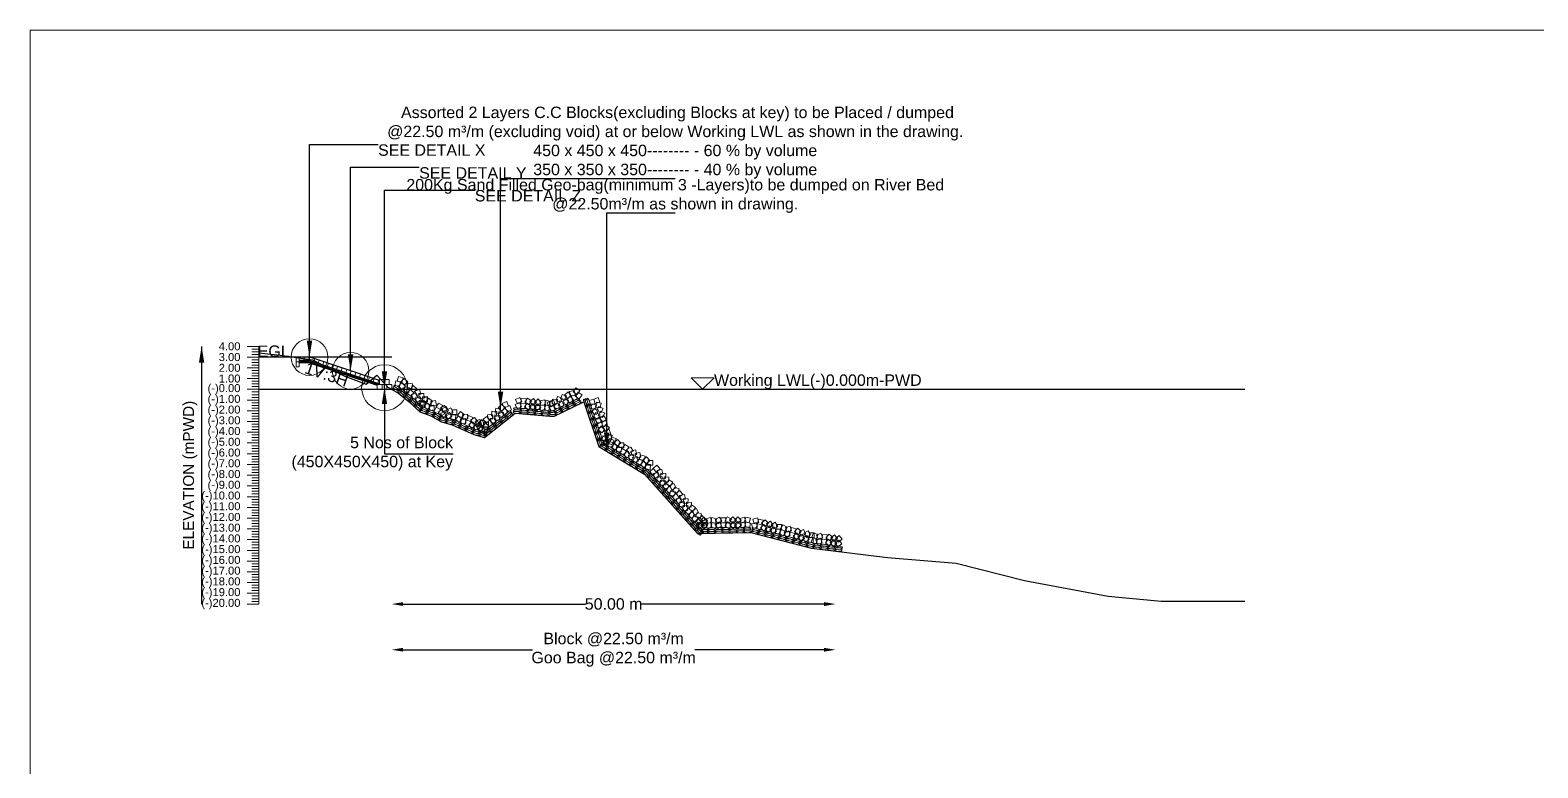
# Model space of a CAD drawing. Header units: inches. Extents: x 89000 to 845017, y -7071 to 0.
# Drawn here: x 745000 to 751595, y -3229 to 0 of the extents above; entities that cross this region are included whole.
import ezdxf

# ---------------------------------------------------------------- set-up
doc = ezdxf.new("R2010")
doc.units = ezdxf.units.IN
doc.header["$LTSCALE"] = 7
doc.header["$MEASUREMENT"] = 0
doc.header["$PDMODE"] = 3
for name, color, linetype, lineweight in [('Cross Section Labels', 7, 'Continuous', 9), ('Existing_Bed_Level for Xsection', 7, 'Continuous', 25), ('Long Section Labels', 7, 'Continuous', 9)]:
    doc.layers.add(name, color=color, linetype=linetype, lineweight=lineweight)
doc.styles.get("Standard").update_dxf_attribs({"font": 'arial.ttf'})
doc.dimstyles.new('Appron Lebeling Style', dxfattribs={"dimtxt": 50, "dimasz": 50, "dimexe": 0.18, "dimexo": 0.0625, "dimgap": 0.09, "dimtad": 0, "dimtih": 1, "dimtoh": 1, "dimdec": 4, "dimzin": 0, "dimdsep": 46, "dimtxsty": 'Standard', "dimcen": 0.09, "dimse1": 1, "dimse2": 1, "dimadec": 0, "dimazin": 0, "dimtfac": 1, "dimtdec": 4, "dimtofl": 0, "dimtmove": 0, "dimatfit": 3, "dimfxl": 1, "dimtolj": 1, "dimtzin": 0, "dimarcsym": 0})
doc.dimstyles.get("Standard").update_dxf_attribs({"dimtxt": 0.18, "dimasz": 0.18, "dimexe": 0.18, "dimexo": 0.0625, "dimgap": 0.09, "dimtad": 0, "dimtih": 1, "dimtoh": 1, "dimdec": 4, "dimzin": 0, "dimdsep": 46, "dimtxsty": 'Standard', "dimcen": 0.09, "dimadec": 0, "dimazin": 0, "dimtfac": 1, "dimtdec": 4, "dimtofl": 0, "dimtmove": 0, "dimatfit": 3, "dimfxl": 1, "dimtolj": 1, "dimtzin": 0, "dimarcsym": 0})

# ---------------------------------------------------------------- blocks, each defined once
blk = doc.blocks.new('*D343')
at = {"layer": 'Cross Section Labels', "color": 0, "lineweight": -2, "transparency": 16777216}
for p, q in [((746631.5, -2512.2), (747429.7, -2512.2)), ((748473.1, -2512.2), (747674.9, -2512.2))]:
    blk.add_line(p, q, dxfattribs=at)
at = {"layer": 'Cross Section Labels', "color": 0, "transparency": 16777216}
for points in [[(746631.5, -2503.9), (746631.5, -2520.6), (746581.5, -2512.2)], [(748473.1, -2503.9), (748473.1, -2520.6), (748523.1, -2512.2)]]:
    blk.add_solid(points, dxfattribs=at)
at = {"layer": 'Defpoints', "color": 0, "transparency": 16777216}
for p in [(746581.5, -1572.2), (748523.1, -2280.7), (748523.1, -2512.2)]:
    blk.add_point(p, dxfattribs=at)
at = {"layer": 'Cross Section Labels', "color": 0, "transparency": 16777216, "insert": (747552.3, -2512.2), "char_height": 50, "attachment_point": 5}
blk.add_mtext('\\A1;50.00 m', dxfattribs=at)
blk = doc.blocks.new('*D344')
at = {"layer": 'Cross Section Labels', "color": 0, "lineweight": -2, "transparency": 16777216}
for p, q in [((746631.5, -2712.2), (747196.7, -2712.2)), ((748473.1, -2712.2), (747907.9, -2712.2))]:
    blk.add_line(p, q, dxfattribs=at)
at = {"layer": 'Cross Section Labels', "color": 0, "transparency": 16777216}
for points in [[(746631.5, -2703.9), (746631.5, -2720.6), (746581.5, -2712.2)], [(748473.1, -2703.9), (748473.1, -2720.6), (748523.1, -2712.2)]]:
    blk.add_solid(points, dxfattribs=at)
at = {"layer": 'Defpoints', "color": 0, "transparency": 16777216}
for p in [(746581.5, -1572.2), (748523.1, -2280.7), (748523.1, -2712.2)]:
    blk.add_point(p, dxfattribs=at)
at = {"layer": 'Cross Section Labels', "color": 0, "transparency": 16777216, "insert": (747552.3, -2712.2), "char_height": 50, "attachment_point": 5}
blk.add_mtext('\\A1;Block @22.50 m³/m ^JGoo Bag @22.50 m³/m ', dxfattribs=at)

msp = doc.modelspace()

# ---------------------------------------------------------------- linework, layer by layer
at = {"layer": 'Cross Section Labels'}
for points in [[(745000, 0), (755000, 0), (755000, -7071), (745000, -7071)], [(747941.53755, -1572.22), (747991.53755, -1522.22), (747891.53755, -1522.22)]]:
    msp.add_lwpolyline(points, close=True, dxfattribs=at)
for centre, radius in [((746221.98755, -1431.22), 80), ((746401.76255, -1491.145), 80), ((746549.81255, -1565.17), 100)]:
    msp.add_circle(centre, radius, dxfattribs=at)
at = {"layer": 'Existing_Bed_Level for Xsection'}
for points in [[(746000, -1412.467), (746094.00291, -1423.277), (746235.02365, -1443.534), (746376.04439, -1513.987), (746470.04731, -1549.096), (746517.06513, -1510.368), (746564.05022, -1562.256), (746611.06805, -1589.046), (746658.05314, -1627.116), (746705.07096, -1670.356), (746752.08879, -1688.686), (746799.07388, -1715.006), (746846.0917, -1728.166), (746940.09462, -1769.996), (746987.11244, -1783.156), (747122.18616, -1677.03), (747288.77801, -1690.66), (747421.68542, -1627.21), (747488.14049, -1822.73), (747687.51019, -1943.52), (747919.79739, -2202.96), (748152.72547, -2199.67), (748418.57118, -2268.29), (748750.8842, -2307.77), (749050.49138, -2332.68), (749349.05912, -2409.76), (749715.05672, -2477.44), (749947.24387, -2499.06), (750313.19208, -2500)], [(746581.53755, -1431.22), (746000, -1431.22)], [(746528.66255, -1533.445), (746224.15825, -1431.94357), (746221.98755, -1431.22), (746219.69944, -1431.22), (746177.39944, -1431.22)], [(746177.39944, -1445.32), (746219.69944, -1445.32), (746528.66255, -1548.30771)], [(746177.39944, -1450.02), (746218.93673, -1450.02), (746522.08673, -1551.07)], [(746177.39944, -1454.72), (746218.17403, -1454.72), (746518.08755, -1554.69118)], [(746000, -1572.22), (750313.19208, -1572.22)]]:
    msp.add_lwpolyline(points, dxfattribs=at)
at = {"layer": 'Long Section Labels'}
for points in [[(746000, -1384.22), (745950, -1384.22)], [(746000, -2512.22), (746000, -2465.22), (746000, -2418.22), (746000, -2371.22), (746000, -2324.22), (746000, -2277.22), (746000, -2230.22), (746000, -2183.22), (746000, -2136.22), (746000, -2089.22), (746000, -2042.22), (746000, -1995.22), (746000, -1948.22), (746000, -1901.22), (746000, -1854.22), (746000, -1807.22), (746000, -1760.22), (746000, -1713.22), (746000, -1666.22), (746000, -1619.22), (746000, -1572.22), (746000, -1525.22), (746000, -1478.22), (746000, -1431.22), (746000, -1384.22)], [(746000, -1431.22), (745950, -1431.22)], [(746000, -1395.97), (745970, -1395.97)], [(746000, -1407.72), (745970, -1407.72)], [(746000, -1419.47), (745970, -1419.47)], [(746000, -1442.97), (745970, -1442.97)], [(746000, -1478.22), (745950, -1478.22)], [(746000, -1454.72), (745970, -1454.72)], [(746000, -1466.47), (745970, -1466.47)], [(746000, -1489.97), (745970, -1489.97)], [(746000, -1501.72), (745970, -1501.72)], [(746000, -1513.47), (745970, -1513.47)], [(746000, -1525.22), (745950, -1525.22)], [(746000, -1572.22), (745950, -1572.22)], [(746000, -1536.97), (745970, -1536.97)], [(746000, -1548.72), (745970, -1548.72)], [(746000, -1560.47), (745970, -1560.47)], [(746000, -1619.22), (745950, -1619.22)], [(746000, -1583.97), (745970, -1583.97)], [(746000, -1595.72), (745970, -1595.72)], [(746000, -1607.47), (745970, -1607.47)], [(746000, -1630.97), (745970, -1630.97)], [(746000, -1642.72), (745970, -1642.72)], [(746000, -1666.22), (745950, -1666.22)], [(746000, -1713.22), (745950, -1713.22)], [(746000, -1654.47), (745970, -1654.47)], [(746000, -1677.97), (745970, -1677.97)], [(746000, -1689.72), (745970, -1689.72)], [(746000, -1701.47), (745970, -1701.47)], [(746000, -1760.22), (745950, -1760.22)], [(746000, -1724.97), (745970, -1724.97)], [(746000, -1736.72), (745970, -1736.72)], [(746000, -1748.47), (745970, -1748.47)], [(746000, -1771.97), (745970, -1771.97)], [(746000, -1807.22), (745950, -1807.22)], [(746000, -1783.72), (745970, -1783.72)], [(746000, -1795.47), (745970, -1795.47)], [(746000, -1818.97), (745970, -1818.97)], [(746000, -1830.72), (745970, -1830.72)], [(746000, -1842.47), (745970, -1842.47)], [(746000, -1854.22), (745950, -1854.22)], [(746000, -1901.22), (745950, -1901.22)], [(746000, -1865.97), (745970, -1865.97)], [(746000, -1877.72), (745970, -1877.72)], [(746000, -1889.47), (745970, -1889.47)], [(746000, -1948.22), (745950, -1948.22)], [(746000, -1912.97), (745970, -1912.97)], [(746000, -1924.72), (745970, -1924.72)], [(746000, -1936.47), (745970, -1936.47)], [(746000, -1959.97), (745970, -1959.97)], [(746000, -1971.72), (745970, -1971.72)], [(746000, -1995.22), (745950, -1995.22)], [(746000, -2042.22), (745950, -2042.22)], [(746000, -1983.47), (745970, -1983.47)], [(746000, -2006.97), (745970, -2006.97)], [(746000, -2018.72), (745970, -2018.72)], [(746000, -2030.47), (745970, -2030.47)], [(746000, -2089.22), (745950, -2089.22)], [(746000, -2053.97), (745970, -2053.97)], [(746000, -2065.72), (745970, -2065.72)], [(746000, -2077.47), (745970, -2077.47)], [(746000, -2100.97), (745970, -2100.97)], [(746000, -2136.22), (745950, -2136.22)], [(746000, -2112.72), (745970, -2112.72)], [(746000, -2124.47), (745970, -2124.47)], [(746000, -2147.97), (745970, -2147.97)], [(746000, -2159.72), (745970, -2159.72)], [(746000, -2171.47), (745970, -2171.47)], [(746000, -2183.22), (745950, -2183.22)], [(746000, -2230.22), (745950, -2230.22)], [(746000, -2194.97), (745970, -2194.97)], [(746000, -2206.72), (745970, -2206.72)], [(746000, -2218.47), (745970, -2218.47)], [(746000, -2241.97), (745970, -2241.97)], [(746000, -2277.22), (745950, -2277.22)], [(746000, -2253.72), (745970, -2253.72)], [(746000, -2265.47), (745970, -2265.47)], [(746000, -2288.97), (745970, -2288.97)], [(746000, -2300.72), (745970, -2300.72)], [(746000, -2324.22), (745950, -2324.22)], [(746000, -2371.22), (745950, -2371.22)], [(746000, -2312.47), (745970, -2312.47)], [(746000, -2335.97), (745970, -2335.97)], [(746000, -2347.72), (745970, -2347.72)], [(746000, -2359.47), (745970, -2359.47)], [(746000, -2418.22), (745950, -2418.22)], [(746000, -2382.97), (745970, -2382.97)], [(746000, -2394.72), (745970, -2394.72)], [(746000, -2406.47), (745970, -2406.47)], [(746000, -2429.97), (745970, -2429.97)], [(746000, -2465.22), (745950, -2465.22)], [(746000, -2441.72), (745970, -2441.72)], [(746000, -2453.47), (745970, -2453.47)], [(746000, -2476.97), (745970, -2476.97)], [(746000, -2488.72), (745970, -2488.72)], [(746000, -2500.47), (745970, -2500.47)], [(746000, -2512.22), (745950, -2512.22)]]:
    msp.add_lwpolyline(points, dxfattribs=at)
for points in [[(746177.39944, -1431.22), (746163.29944, -1431.22), (746163.29944, -1452.37), (746177.39944, -1452.37)], [(746198.54944, -1431.22), (746177.39944, -1431.22), (746177.39944, -1445.32), (746198.54944, -1445.32)], [(746219.69944, -1431.22), (746198.54944, -1431.22), (746198.54944, -1445.32), (746219.69944, -1445.32)], [(746244.2229, -1438.63178), (746224.15825, -1431.94357), (746219.69944, -1445.32), (746239.76409, -1452.00822)], [(746264.28755, -1445.32), (746244.2229, -1438.63178), (746239.76409, -1452.00822), (746259.82874, -1458.69643)], [(746284.35221, -1452.00822), (746264.28755, -1445.32), (746259.82874, -1458.69643), (746279.89339, -1465.38465)], [(746177.39944, -1452.37), (746163.29944, -1452.37), (746163.29944, -1473.52), (746177.39944, -1473.52)], [(746304.41686, -1458.69643), (746284.35221, -1452.00822), (746279.89339, -1465.38465), (746299.95805, -1472.07287)], [(746324.48151, -1465.38465), (746304.41686, -1458.69643), (746299.95805, -1472.07287), (746320.0227, -1478.76109)], [(746344.54616, -1472.07287), (746324.48151, -1465.38465), (746320.0227, -1478.76109), (746340.08735, -1485.4493)], [(746364.61081, -1478.76109), (746344.54616, -1472.07287), (746340.08735, -1485.4493), (746360.152, -1492.13752)], [(746384.67546, -1485.4493), (746364.61081, -1478.76109), (746360.152, -1492.13752), (746380.21665, -1498.82574)], [(746404.74012, -1492.13752), (746384.67546, -1485.4493), (746380.21665, -1498.82574), (746400.2813, -1505.51396)], [(746424.80477, -1498.82574), (746404.74012, -1492.13752), (746400.2813, -1505.51396), (746420.34596, -1512.20217)], [(746444.86942, -1505.51396), (746424.80477, -1498.82574), (746420.34596, -1512.20217), (746440.41061, -1518.89039)], [(746464.93407, -1512.20217), (746444.86942, -1505.51396), (746440.41061, -1518.89039), (746460.47526, -1525.57861)], [(746484.99872, -1518.89039), (746464.93407, -1512.20217), (746460.47526, -1525.57861), (746480.53991, -1532.26682)], [(746631.20555, -1521.51036), (746610.74431, -1516.15685), (746605.39079, -1536.61809), (746625.85203, -1541.9716)], [(746505.06337, -1525.57861), (746484.99872, -1518.89039), (746480.53991, -1532.26682), (746500.60456, -1538.95504)], [(746525.12803, -1532.26682), (746505.06337, -1525.57861), (746500.60456, -1538.95504), (746520.66922, -1545.64326)], [(746539.23755, -1551.07), (746518.08755, -1551.07), (746518.08755, -1572.22), (746539.23755, -1572.22)], [(746549.81255, -1529.92), (746528.66255, -1529.92), (746528.66255, -1551.07), (746549.81255, -1551.07)], [(746560.38755, -1551.07), (746539.23755, -1551.07), (746539.23755, -1572.22), (746560.38755, -1572.22)], [(746570.96255, -1529.92), (746549.81255, -1529.92), (746549.81255, -1551.07), (746570.96255, -1551.07)], [(746581.53755, -1551.07), (746560.38755, -1551.07), (746560.38755, -1572.22), (746581.53755, -1572.22)], [(746620.735, -1539.88671), (746600.27376, -1534.53319), (746594.92024, -1554.99443), (746615.38148, -1560.34795)], [(746641.15905, -1557.82897), (746626.12182, -1542.95604), (746611.24889, -1557.99327), (746626.28611, -1572.8662)], [(746651.6296, -1539.45263), (746636.59237, -1524.57969), (746621.71943, -1539.61692), (746636.75666, -1554.48985)], [(746659.59724, -1565.31625), (746638.71057, -1561.98918), (746635.38351, -1582.87586), (746656.27018, -1586.20292)], [(746672.91206, -1548.88341), (746652.02539, -1545.55635), (746648.69833, -1566.44302), (746669.585, -1569.77009)], [(746678.79704, -1585.85187), (746662.3642, -1572.53705), (746649.04938, -1588.96988), (746665.48222, -1602.2847)], [(746692.11186, -1569.41903), (746675.67902, -1556.10421), (746662.3642, -1572.53705), (746678.79704, -1585.85187)], [(746709.53739, -1593.5266), (746703.20173, -1573.34785), (746683.02298, -1579.68351), (746689.35864, -1599.86226)], [(747379.65133, -1577.27762), (747358.85605, -1581.13492), (747362.71335, -1601.9302), (747383.50863, -1598.0729)], [(747387.5472, -1565.78643), (747375.5633, -1583.21367), (747392.99054, -1595.19757), (747404.97444, -1577.77033)], [(746695.22058, -1609.09424), (746688.88492, -1588.91549), (746668.70617, -1595.25115), (746675.04183, -1615.4299)], [(746707.65892, -1605.48555), (746686.52707, -1606.36161), (746687.40313, -1627.49346), (746708.53498, -1626.61739)], [(746721.97572, -1589.9179), (746700.84387, -1590.79396), (746701.71994, -1611.92581), (746722.85178, -1611.04975)], [(746724.11069, -1640.92543), (746723.2178, -1619.79429), (746702.08665, -1620.68718), (746702.97954, -1641.81833)], [(746729.55543, -1628.92127), (746708.53262, -1626.60518), (746706.21654, -1647.62798), (746727.23934, -1649.94407)], [(746737.23765, -1609.21579), (746716.21485, -1606.8997), (746713.89876, -1627.9225), (746734.92156, -1630.23859)], [(746738.42749, -1625.35779), (746737.5346, -1604.22664), (746716.40346, -1605.11954), (746717.29635, -1626.25068)], [(746752.37508, -1643.69726), (746735.33187, -1631.17323), (746722.80784, -1648.21644), (746739.85105, -1660.74047)], [(746760.05731, -1623.99178), (746743.01409, -1611.46775), (746730.49006, -1628.51096), (746747.53328, -1641.03499)], [(746766.15757, -1641.59123), (746745.2491, -1644.77845), (746748.43632, -1665.68692), (746769.34479, -1662.4997)], [(746773.83979, -1621.88575), (746752.93132, -1625.07297), (746756.11854, -1645.98144), (746777.02701, -1642.79422)], [(746805.28186, -1642.52419), (746786.82976, -1632.18773), (746776.4933, -1650.63984), (746794.94541, -1660.97629)], [(746823.83661, -1660.59275), (746813.01397, -1642.42154), (746794.84276, -1653.24419), (746805.6654, -1671.4154)], [(746819.77646, -1647.435), (746801.33953, -1657.7985), (746811.70303, -1676.23543), (746830.13996, -1665.87193)], [(747060.33312, -1638.32504), (747047.65427, -1655.2534), (747064.58263, -1667.93225), (747077.26148, -1651.00389)], [(747084.65599, -1626.18153), (747065.20827, -1634.49469), (747073.52142, -1653.94241), (747092.96915, -1645.62926)], [(747097.72266, -1642.81237), (747078.27494, -1651.12553), (747086.5881, -1670.57325), (747106.03582, -1662.26009)], [(747140.11416, -1629.34472), (747120.99098, -1638.37946), (747130.02572, -1657.50264), (747149.1489, -1648.4679)], [(747141.83883, -1608.26516), (747122.71564, -1617.29989), (747131.75038, -1636.42307), (747150.87356, -1627.38834)], [(747167.55162, -1635.47089), (747146.47205, -1633.74623), (747144.74739, -1654.82579), (747165.82696, -1656.55045)], [(747169.27628, -1614.39132), (747148.19671, -1612.66666), (747146.47205, -1633.74623), (747167.55162, -1635.47089)], [(747191.94071, -1644.18433), (747174.5404, -1632.16136), (747162.51743, -1649.56167), (747179.91774, -1661.58464)], [(747193.66537, -1623.10477), (747176.26506, -1611.0818), (747164.24209, -1628.48211), (747181.6424, -1640.50508)], [(747199.53409, -1633.69265), (747183.40362, -1647.37221), (747197.08318, -1663.50268), (747213.21365, -1649.82312)], [(747201.25875, -1612.61308), (747185.12828, -1626.29264), (747198.80784, -1642.42311), (747214.93831, -1628.74355)], [(747234.29419, -1651.53591), (747220.60178, -1635.41634), (747204.48221, -1649.10874), (747218.17461, -1665.22831)], [(747236.01885, -1630.45634), (747222.32644, -1614.33677), (747206.20687, -1628.02917), (747219.89927, -1644.14875)], [(747248.97418, -1639.74649), (747228.16727, -1643.54057), (747231.96134, -1664.34748), (747252.76825, -1660.5534)], [(747250.69884, -1618.66693), (747229.89193, -1622.461), (747233.68601, -1643.26791), (747254.49292, -1639.47384)], [(747275.06691, -1647.37774), (747255.15342, -1640.25206), (747248.02774, -1660.16555), (747267.94123, -1667.29123)], [(747276.79158, -1626.29818), (747256.87808, -1619.17249), (747249.7524, -1639.08599), (747269.66589, -1646.21167)], [(747280.73701, -1621.06424), (747261.65048, -1630.17615), (747270.76239, -1649.26268), (747289.84891, -1640.15077)], [(747287.67112, -1641.41735), (747268.54793, -1650.45208), (747277.58267, -1669.57526), (747296.70585, -1660.54053)], [(747289.39578, -1620.33778), (747270.2726, -1629.37252), (747279.30733, -1648.4957), (747298.43051, -1639.46097)], [(747289.84891, -1640.15077), (747270.76239, -1649.26268), (747279.87429, -1668.3492), (747298.96082, -1659.2373)], [(747306.19915, -1616.32811), (747285.11279, -1614.68862), (747283.4733, -1635.77498), (747304.55966, -1637.41447)], [(747315.31106, -1635.41464), (747294.2247, -1633.77515), (747292.58521, -1654.86151), (747313.67157, -1656.501)], [(747307.48504, -1603.44086), (747300.42398, -1623.37736), (747320.36047, -1630.43842), (747327.42153, -1610.50192)], [(747316.59694, -1622.52739), (747309.53588, -1642.46389), (747329.47238, -1649.52495), (747336.53344, -1629.58845)], [(747346.50293, -1601.37926), (747326.56082, -1594.33408), (747319.51564, -1614.27619), (747339.45775, -1621.32138)], [(747355.61484, -1620.46579), (747335.67273, -1613.42061), (747328.62755, -1633.36272), (747348.56966, -1640.4079)], [(747353.26105, -1583.80597), (747337.18597, -1597.55058), (747350.93058, -1613.62566), (747367.00566, -1599.88105)], [(747362.37296, -1602.8925), (747346.29788, -1616.63711), (747360.04249, -1632.71219), (747376.11757, -1618.96758)], [(747388.76324, -1596.36415), (747367.96796, -1600.22145), (747371.82526, -1621.01673), (747392.62054, -1617.15943)], [(747396.65911, -1584.87296), (747384.67521, -1602.3002), (747402.10245, -1614.2841), (747414.08635, -1596.85686)], [(747471.968, -1634.94064), (747465.16175, -1614.91572), (747445.13683, -1621.72196), (747451.94307, -1641.74688)], [(747473.67967, -1660.78289), (747477.78532, -1640.03521), (747457.03765, -1635.92956), (747452.93199, -1656.67723)], [(747491.99292, -1628.13439), (747485.18667, -1608.10947), (747465.16175, -1614.91572), (747471.968, -1634.94064)], [(747493.70459, -1653.97664), (747497.81025, -1633.22896), (747477.06257, -1629.12331), (747472.95691, -1649.87098)], [(747506.3515, -1656.76779), (747487.38272, -1647.41322), (747478.02815, -1666.382), (747496.99693, -1675.73657)], [(746794.94541, -1660.97629), (746776.4933, -1650.63984), (746766.15684, -1669.09194), (746784.60895, -1679.4284)], [(746813.50016, -1679.04486), (746802.67751, -1660.87365), (746784.5063, -1671.69629), (746795.32895, -1689.8675)], [(746814.0758, -1667.80225), (746795.63887, -1678.16575), (746806.00237, -1696.60268), (746824.4393, -1686.23918)], [(746844.80976, -1691.92838), (746834.43158, -1673.49971), (746816.00291, -1683.87789), (746826.38108, -1702.30656)], [(746850.51042, -1671.56113), (746840.13225, -1653.13246), (746821.70357, -1663.51064), (746832.08175, -1681.93931)], [(746861.46333, -1683.14481), (746840.31458, -1682.91406), (746840.08384, -1704.0628), (746861.23258, -1704.29355)], [(746867.16399, -1662.77756), (746846.01525, -1662.54681), (746845.7845, -1683.69555), (746866.93325, -1683.9263)], [(746889.94072, -1701.68567), (746873.50406, -1688.37558), (746860.19396, -1704.81224), (746876.63062, -1718.12233)], [(746898.53929, -1682.36245), (746882.10263, -1669.05235), (746868.79253, -1685.48901), (746885.22919, -1698.79911)], [(746903.80685, -1700.2288), (746882.77184, -1702.43124), (746884.97428, -1723.46625), (746906.00929, -1721.26381)], [(746912.40542, -1680.90557), (746891.37041, -1683.10801), (746893.57285, -1704.14302), (746914.60786, -1701.94058)], [(746927.67469, -1715.08377), (746908.35147, -1706.4852), (746899.7529, -1725.80842), (746919.07612, -1734.40699)], [(746936.27326, -1695.76054), (746916.95003, -1687.16197), (746908.35147, -1706.4852), (746927.67469, -1715.08377)], [(746947.81007, -1731.37235), (746935.36471, -1714.27161), (746918.26397, -1726.71697), (746930.70933, -1743.81772)], [(746956.40864, -1712.04913), (746943.96328, -1694.94838), (746926.86254, -1707.39375), (746939.3079, -1724.49449)], [(746967.04436, -1704.65884), (746947.29765, -1712.23446), (746954.87327, -1731.98117), (746974.61998, -1724.40555)], [(746988.00225, -1725.56341), (746977.62407, -1707.13474), (746959.1954, -1717.51292), (746969.57358, -1735.94159)], [(746973.43089, -1704.70804), (746965.54975, -1724.33481), (746985.17652, -1732.21596), (746993.05766, -1712.58919)], [(746997.71662, -1690.54658), (746981.08579, -1703.61325), (746994.15246, -1720.24408), (747010.78329, -1707.17741)], [(747010.78329, -1707.17741), (746994.15246, -1720.24408), (747007.21913, -1736.87491), (747023.84996, -1723.80824)], [(747021.52591, -1680.35494), (747000.59165, -1683.36812), (747003.60484, -1704.30238), (747024.5391, -1701.28919)], [(747034.59258, -1696.98577), (747013.65832, -1699.99896), (747016.67151, -1720.93322), (747037.60577, -1717.92003)], [(747019.96136, -1667.49853), (747017.43276, -1688.49684), (747038.43106, -1691.02544), (747040.95966, -1670.02714)], [(747033.02803, -1684.12937), (747030.49943, -1705.12767), (747051.49773, -1707.65627), (747054.02633, -1686.65797)], [(747057.58314, -1656.9511), (747036.58283, -1654.43922), (747034.07095, -1675.43953), (747055.07125, -1677.95141)], [(747070.64981, -1673.58194), (747049.6495, -1671.07005), (747047.13762, -1692.07036), (747068.13793, -1694.58225)], [(747073.39979, -1654.95588), (747060.72094, -1671.88423), (747077.6493, -1684.56308), (747090.32815, -1667.63473)], [(747486.32658, -1663.57404), (747467.3578, -1654.21947), (747458.00323, -1673.18825), (747476.97201, -1682.54282)], [(747483.78954, -1702.56391), (747493.12899, -1683.58768), (747474.15277, -1674.24822), (747464.81331, -1693.22445)], [(747500.44707, -1711.33996), (747488.68638, -1693.76132), (747471.10774, -1705.52201), (747482.86842, -1723.10065)], [(747503.81446, -1695.75766), (747513.15392, -1676.78144), (747494.17769, -1667.44198), (747484.83824, -1686.4182)], [(747520.47199, -1704.53372), (747508.7113, -1686.95507), (747491.13266, -1698.71576), (747502.89335, -1716.29441)], [(747523.85443, -1731.50826), (747522.46717, -1710.4038), (747501.36271, -1711.79107), (747502.74998, -1732.89552)], [(746958.44579, -1723.98207), (746938.69909, -1731.55769), (746946.2747, -1751.3044), (746966.02141, -1743.72878)], [(746968.24016, -1717.64823), (746948.79244, -1725.96139), (746957.10559, -1745.40911), (746976.55332, -1737.09595)], [(746982.30158, -1745.93066), (746971.9234, -1727.50199), (746953.49473, -1737.88017), (746963.87291, -1756.30884)], [(746981.30683, -1734.27906), (746961.85911, -1742.59222), (746970.17226, -1762.03994), (746989.61999, -1753.72679)], [(746998.95515, -1737.14709), (746977.80641, -1736.91634), (746977.57566, -1758.06508), (746998.7244, -1758.29583)], [(746986.49757, -1721.33888), (746978.61642, -1740.96565), (746998.24319, -1748.84679), (747006.12434, -1729.22002)], [(747004.65582, -1716.77984), (746983.50708, -1716.54909), (746983.27633, -1737.69783), (747004.42507, -1737.92858)], [(747503.82951, -1738.3145), (747502.44224, -1717.21005), (747481.33779, -1718.59731), (747482.72505, -1739.70177)], [(747514.31339, -1747.50583), (747498.41489, -1733.55734), (747484.4664, -1749.45583), (747500.3649, -1763.40432)], [(747519.61173, -1775.11509), (747512.80548, -1755.09017), (747492.78056, -1761.89642), (747499.58681, -1781.92134)], [(747521.3234, -1800.95734), (747525.42906, -1780.20966), (747504.68138, -1776.10401), (747500.57573, -1796.85169)], [(747534.33831, -1740.69958), (747518.43982, -1726.75109), (747504.49133, -1742.64959), (747520.38982, -1756.59808)], [(747539.63665, -1768.30884), (747532.8304, -1748.28392), (747512.80548, -1755.09017), (747519.61173, -1775.11509)], [(747545.12136, -1792.12596), (747540.07177, -1771.5876), (747519.53341, -1776.63719), (747524.583, -1797.17555)], [(747541.34832, -1794.15109), (747545.45398, -1773.40342), (747524.7063, -1769.29776), (747520.60065, -1790.04544)], [(747533.97031, -1803.74849), (747515.00153, -1794.39392), (747505.64697, -1813.3627), (747524.61574, -1822.71727)], [(747534.16194, -1810.21501), (747529.11235, -1789.67665), (747508.574, -1794.72623), (747513.62358, -1815.26459)], [(747553.99523, -1796.94224), (747535.02646, -1787.58768), (747525.67189, -1806.55645), (747544.64067, -1815.91102)], [(747552.56226, -1806.22492), (747532.25189, -1800.32479), (747526.35177, -1820.63516), (747546.66214, -1826.53528)], [(747563.52168, -1788.13587), (747543.21131, -1782.23575), (747537.31119, -1802.54612), (747557.62156, -1808.44624)], [(747572.49797, -1824.70826), (747557.86486, -1809.43755), (747542.59415, -1824.07066), (747557.22726, -1839.34137)], [(747583.45739, -1806.61921), (747568.82428, -1791.3485), (747553.55357, -1805.98161), (747568.18668, -1821.25232)], [(747586.43725, -1825.00601), (747565.29224, -1824.54673), (747564.83297, -1845.69175), (747585.97798, -1846.15102)], [(747597.39667, -1806.91696), (747576.25166, -1806.45769), (747575.79239, -1827.6027), (747596.9374, -1828.06197)], [(747608.24839, -1842.74348), (747590.15934, -1831.78406), (747579.19993, -1849.87311), (747597.28897, -1860.83253)], [(747619.20781, -1824.65443), (747601.11876, -1813.69502), (747590.15934, -1831.78406), (747608.24839, -1842.74348)], [(747626.17647, -1861.43401), (747615.9795, -1842.90446), (747597.44995, -1853.10142), (747607.64691, -1871.63097)], [(747637.13588, -1843.34496), (747626.93892, -1824.81541), (747608.40937, -1835.01237), (747618.60633, -1853.54193)], [(747648.61624, -1837.35028), (747628.07387, -1842.38351), (747633.1071, -1862.92589), (747653.64947, -1857.89266)], [(747637.65683, -1855.43933), (747617.11445, -1860.47256), (747622.14768, -1881.01493), (747642.69006, -1875.9817)], [(747660.78527, -1886.93094), (747655.73569, -1866.39258), (747635.19733, -1871.44217), (747640.24692, -1891.98052)], [(747671.74469, -1868.84189), (747666.69511, -1848.30353), (747646.15675, -1853.35312), (747651.20633, -1873.89148)], [(747679.18559, -1882.94085), (747658.87522, -1877.04073), (747652.9751, -1897.35109), (747673.28547, -1903.25122)], [(747690.14501, -1864.8518), (747669.83464, -1858.95168), (747663.93452, -1879.26205), (747684.24489, -1885.16217)], [(747699.12131, -1901.42419), (747684.4882, -1886.15348), (747669.21749, -1900.78659), (747683.85059, -1916.0573)], [(747710.08072, -1883.33514), (747695.44762, -1868.06443), (747680.1769, -1882.69754), (747694.81001, -1897.96825)], [(747713.06059, -1901.72194), (747691.91557, -1901.26267), (747691.4563, -1922.40768), (747712.60131, -1922.86695)], [(747724.02, -1883.63289), (747702.87499, -1883.17362), (747702.41572, -1904.31863), (747723.56073, -1904.7779)], [(747755.5861, -1920.20486), (747741.4781, -1904.44773), (747725.72098, -1918.55573), (747739.82897, -1934.31285)], [(747739.82897, -1934.31285), (747725.72098, -1918.55573), (747709.96385, -1932.66372), (747724.07185, -1948.42085)], [(747751.529, -1957.41829), (747747.17729, -1936.72082), (747726.47982, -1941.07254), (747730.83153, -1961.77)], [(747764.25835, -1955.03111), (747743.14098, -1953.8566), (747741.96646, -1974.97396), (747763.08383, -1976.14848)], [(747767.28612, -1943.31029), (747762.93441, -1922.61283), (747742.23694, -1926.96454), (747746.58866, -1947.66201)], [(747777.2007, -1991.89766), (747778.3584, -1970.77937), (747757.24011, -1969.62166), (747756.0824, -1990.73996)], [(747780.01547, -1940.92312), (747758.89811, -1939.7486), (747757.72359, -1960.86596), (747778.84095, -1962.04048)], [(747792.95782, -1977.78966), (747794.11552, -1956.67137), (747772.99723, -1955.51367), (747771.83953, -1976.63196)], [(747811.72206, -1979.33749), (747794.01422, -1967.77225), (747782.44898, -1985.48009), (747800.15682, -1997.04533)], [(747795.96494, -1993.44549), (747778.2571, -1981.88024), (747766.69185, -1999.58808), (747784.3997, -2011.15333)], [(747809.64579, -2016.93806), (747800.10054, -1998.06451), (747781.22699, -2007.60976), (747790.77224, -2026.48331)], [(747822.89269, -2021.28684), (747802.80019, -2014.68273), (747796.19609, -2034.77523), (747816.28858, -2041.37933)], [(747825.40291, -2002.83006), (747815.85767, -1983.95652), (747796.98412, -1993.50176), (747806.52937, -2012.37531)], [(747838.58494, -2044.61272), (747824.47695, -2028.8556), (747808.71982, -2042.96359), (747822.82782, -2058.72072)], [(747838.64981, -2007.17884), (747818.55732, -2000.57474), (747811.95321, -2020.66723), (747832.04571, -2027.27134)], [(747854.34207, -2030.50473), (747840.23407, -2014.7476), (747824.47695, -2028.8556), (747838.58494, -2044.61272)], [(747866.04209, -2053.61016), (747861.69038, -2032.9127), (747840.99291, -2037.26441), (747845.34463, -2057.96188)], [(747850.28497, -2067.71816), (747845.93325, -2047.02069), (747825.23579, -2051.37241), (747829.5875, -2072.06987)], [(747863.01431, -2065.33098), (747841.89695, -2064.15647), (747840.72243, -2085.27383), (747861.8398, -2086.44835)], [(747875.95666, -2102.19753), (747877.11436, -2081.07924), (747855.99607, -2079.92153), (747854.83837, -2101.03983)], [(747878.77144, -2051.22299), (747857.65408, -2050.04847), (747856.47956, -2071.16583), (747877.59692, -2072.34035)], [(747894.72091, -2103.74536), (747877.01306, -2092.18011), (747865.44782, -2109.88795), (747883.15566, -2121.4532)], [(747891.71379, -2088.08953), (747892.87149, -2066.97124), (747871.7532, -2065.81354), (747870.5955, -2086.93183)], [(747908.40176, -2127.23793), (747898.85651, -2108.36438), (747879.98296, -2117.90963), (747889.52821, -2136.78318)], [(747910.47803, -2089.63736), (747892.77019, -2078.07212), (747881.20495, -2095.77996), (747898.91279, -2107.3452)], [(747924.15888, -2113.12993), (747914.61363, -2094.25639), (747895.74009, -2103.80163), (747905.28533, -2122.67518)], [(747921.64865, -2131.58671), (747901.55616, -2124.9826), (747894.95206, -2145.0751), (747915.04455, -2151.6792)], [(747937.34091, -2154.91259), (747923.23291, -2139.15547), (747907.47579, -2153.26346), (747921.58379, -2169.02059)], [(747937.40578, -2117.47871), (747917.31328, -2110.87461), (747910.70918, -2130.9671), (747930.80167, -2137.57121)], [(747926.43592, -2132.20888), (747911.68729, -2147.36804), (747926.84645, -2162.11668), (747941.59508, -2146.95752)], [(747926.73463, -2153.35677), (747911.98599, -2168.51593), (747927.14515, -2183.26457), (747941.89379, -2168.10541)], [(747953.09803, -2140.8046), (747938.99004, -2125.04747), (747923.23291, -2139.15547), (747937.34091, -2154.91259)], [(747949.04094, -2178.01803), (747944.68922, -2157.32056), (747923.99176, -2161.67228), (747928.34347, -2182.36974)], [(747962.74281, -2146.64691), (747947.57191, -2131.91034), (747932.83534, -2147.08124), (747948.00625, -2161.81781)], [(747963.04151, -2167.7948), (747947.87061, -2153.05823), (747933.13405, -2168.22914), (747948.30495, -2182.9657)], [(747964.79806, -2163.91003), (747960.44635, -2143.21257), (747939.74888, -2147.56428), (747944.10059, -2168.26175)], [(747976.22834, -2133.50792), (747955.87951, -2139.274), (747961.6456, -2159.62283), (747981.99442, -2153.85674)], [(747976.52704, -2154.65581), (747956.17821, -2160.42189), (747961.9443, -2180.77072), (747982.29313, -2175.00463)], [(748002.93117, -2138.60942), (747982.42761, -2133.42035), (747977.23854, -2153.92392), (747997.74211, -2159.11298)], [(748003.22987, -2159.75731), (747982.72631, -2154.56824), (747977.53725, -2175.07181), (747998.04081, -2180.26087)], [(748014.90774, -2131.47122), (747996.736, -2142.29297), (748007.55775, -2160.46471), (748025.72949, -2149.64296)], [(748015.20645, -2152.61911), (747997.0347, -2163.44086), (748007.85646, -2181.6126), (748026.0282, -2170.79085)], [(748042.80523, -2134.94596), (748021.65734, -2135.24467), (748021.95604, -2156.39256), (748043.10394, -2156.09385)], [(748043.10394, -2156.09385), (748021.95604, -2156.39256), (748022.25475, -2177.54045), (748043.40264, -2177.24174)], [(748067.9157, -2141.28759), (748049.44556, -2130.98339), (748039.14136, -2149.45352), (748057.6115, -2159.75772)], [(748068.2144, -2162.43548), (748049.74427, -2152.13128), (748039.44006, -2170.60141), (748057.9102, -2180.90561)], [(748074.47116, -2130.11795), (748059.72252, -2145.27711), (748074.88168, -2160.02575), (748089.63032, -2144.86659)], [(748074.76986, -2151.26584), (748060.02122, -2166.425), (748075.18038, -2181.17364), (748089.92902, -2166.01448)], [(748110.77804, -2144.55598), (748095.60714, -2129.81942), (748080.87058, -2144.99032), (748096.04148, -2159.72688)], [(748111.07675, -2165.70387), (748095.90584, -2150.96731), (748081.16928, -2166.13821), (748096.34018, -2180.87477)], [(748124.26357, -2131.41699), (748103.91474, -2137.18307), (748109.68083, -2157.5319), (748130.02966, -2151.76581)], [(748124.56228, -2152.56488), (748104.21345, -2158.33096), (748109.97953, -2178.67979), (748130.32836, -2172.9137)], [(748150.9664, -2136.51849), (748130.46284, -2131.32942), (748125.27378, -2151.83299), (748145.77734, -2157.02205)], [(748151.26511, -2157.66638), (748130.76155, -2152.47732), (748125.57248, -2172.98088), (748146.07604, -2178.16994)], [(748175.82251, -2155.03777), (748155.44098, -2160.68717), (748161.09038, -2181.0687), (748181.47191, -2175.4193)], [(748181.10849, -2134.55898), (748160.72696, -2140.20838), (748166.37636, -2160.58991), (748186.75789, -2154.94051)], [(748201.81763, -2165.74281), (748181.33883, -2160.45683), (748176.05285, -2180.93562), (748196.53165, -2186.2216)], [(748207.1036, -2145.26402), (748186.62481, -2139.97804), (748181.33883, -2160.45683), (748201.81763, -2165.74281)], [(748224.36862, -2178.47875), (748209.26759, -2163.6706), (748194.45944, -2178.77164), (748209.56048, -2193.57979)], [(748229.6546, -2157.99996), (748214.55357, -2143.19181), (748199.74542, -2158.29285), (748214.84645, -2173.10099)], [(748233.63634, -2169.43197), (748215.41362, -2180.16766), (748226.14931, -2198.39038), (748244.37203, -2187.65469)], [(748238.92232, -2148.95318), (748220.6996, -2159.68886), (748231.43529, -2177.91158), (748249.65801, -2167.1759)], [(748264.8538, -2192.92914), (748254.1036, -2174.71497), (748235.88944, -2185.46517), (748246.63963, -2203.67933)], [(748270.13978, -2172.45034), (748259.38958, -2154.23618), (748241.17542, -2164.98637), (748251.92561, -2183.20054)], [(748286.61158, -2163.33046), (748265.46251, -2163.52914), (748265.66119, -2184.67821), (748286.81026, -2184.47953)], [(748311.02551, -2175.28985), (748292.61471, -2164.87999), (748282.20485, -2183.29078), (748300.61565, -2193.70064)], [(748324.46004, -2171.56083), (748304.07851, -2177.21023), (748309.72791, -2197.59176), (748330.10944, -2191.94236)], [(748281.3256, -2183.80926), (748260.17654, -2184.00794), (748260.37522, -2205.157), (748281.52428, -2204.95832)], [(748305.73953, -2195.76864), (748287.32873, -2185.35878), (748276.91888, -2203.76958), (748295.32967, -2214.17943)], [(748319.17406, -2192.03962), (748298.79253, -2197.68902), (748304.44193, -2218.07055), (748324.82346, -2212.42115)], [(748345.16917, -2202.74466), (748324.69038, -2197.45868), (748319.4044, -2217.93747), (748339.88319, -2223.22345)], [(748350.45515, -2182.26587), (748329.97636, -2176.97989), (748324.69038, -2197.45868), (748345.16917, -2202.74466)], [(748367.72017, -2215.4806), (748352.61914, -2200.67245), (748337.81099, -2215.77349), (748352.91202, -2230.58164)], [(748373.00615, -2195.00181), (748357.90511, -2180.19366), (748343.09697, -2195.29469), (748358.198, -2210.10284)], [(748376.98789, -2206.43382), (748358.76517, -2217.16951), (748369.50085, -2235.39223), (748387.72357, -2224.65654)], [(748382.27387, -2185.95503), (748364.05115, -2196.69071), (748374.78683, -2214.91343), (748393.00955, -2204.17775)], [(748408.20534, -2229.93099), (748397.45515, -2211.71682), (748379.24098, -2222.46702), (748389.99118, -2240.68118)], [(748413.49132, -2209.45219), (748402.74113, -2191.23803), (748384.52696, -2201.98822), (748395.27716, -2220.20239)], [(748424.67715, -2220.81111), (748403.52808, -2221.00979), (748403.72676, -2242.15885), (748424.87583, -2241.96017)], [(748429.96313, -2200.33231), (748408.81406, -2200.53099), (748409.01274, -2221.68006), (748430.16181, -2221.48138)], [(748444.05809, -2229.00238), (748424.41879, -2221.15251), (748416.56892, -2240.79181), (748436.20822, -2248.64168)], [(748446.55324, -2208.00008), (748426.91394, -2200.15021), (748419.06407, -2219.78951), (748438.70337, -2227.63938)], [(748456.87203, -2223.50738), (748437.43093, -2231.83602), (748445.75958, -2251.27712), (748465.20068, -2242.94847)], [(748459.36718, -2202.50507), (748439.92608, -2210.83372), (748448.25473, -2230.27481), (748467.69583, -2221.94617)], [(748484.06683, -2230.63382), (748463.06453, -2228.13867), (748460.56938, -2249.14097), (748481.57168, -2251.63612)], [(748486.56198, -2209.63152), (748465.55968, -2207.13637), (748463.06453, -2228.13867), (748484.06683, -2230.63382)], [(748508.12061, -2240.23422), (748491.17208, -2227.58235), (748478.52021, -2244.53088), (748495.46874, -2257.18275)], [(748510.61576, -2219.23191), (748493.66723, -2206.58004), (748481.01536, -2223.52858), (748497.96389, -2236.18044)], [(748516.09296, -2230.02753), (748499.47255, -2243.10745), (748512.55246, -2259.72786), (748529.17288, -2246.64795)], [(748518.58811, -2209.02523), (748501.9677, -2222.10514), (748515.04761, -2238.72556), (748531.66803, -2225.64564)], [(748550.17659, -2249.13127), (748537.08344, -2232.52128), (748520.47344, -2245.61442), (748533.56659, -2262.22442)], [(748552.67174, -2228.12897), (748539.57859, -2211.51897), (748522.96859, -2224.61212), (748536.06174, -2241.22212)]]:
    msp.add_lwpolyline(points, close=True, dxfattribs=at)
for centre, major_axis in [((746597.10565, -1576.49246), (13.59033, -7.74355)), ((746601.06119, -1569.55029), (13.59033, -7.74355)), ((746605.01673, -1562.60811), (13.59033, -7.74355)), ((746623.63475, -1594.08647), (12.15299, -9.84705)), ((746628.66479, -1587.87851), (12.15299, -9.84705)), ((746633.69484, -1581.67055), (12.15299, -9.84705)), ((746647.94074, -1613.78057), (12.15299, -9.84705)), ((746652.97078, -1607.57261), (12.15299, -9.84705)), ((746658.00083, -1601.36465), (12.15299, -9.84705)), ((746671.82112, -1634.35018), (11.51314, -10.58807)), ((746677.22969, -1628.46907), (11.51314, -10.58807)), ((746682.63826, -1622.58796), (11.51314, -10.58807)), ((746694.84739, -1655.52633), (11.51314, -10.58807)), ((746700.25596, -1649.64522), (11.51314, -10.58807)), ((746705.66454, -1643.76411), (11.51314, -10.58807)), ((747332.6625, -1647.57502), (14.11555, 6.73876)), ((747336.10478, -1654.78548), (14.11555, 6.73876)), ((747360.8936, -1634.09749), (14.11555, 6.73876)), ((747364.33588, -1641.30796), (14.11555, 6.73876)), ((747367.77815, -1648.51842), (14.11555, 6.73876)), ((747389.1247, -1620.61997), (14.11555, 6.73876)), ((747392.56698, -1627.83043), (14.11555, 6.73876)), ((747396.00925, -1635.0409), (14.11555, 6.73876)), ((747426.99275, -1630.41068), (5.0336, -14.80954)), ((747434.55772, -1627.83943), (5.0336, -14.80954)), ((747437.05995, -1660.02976), (5.0336, -14.80954)), ((747442.12269, -1625.26818), (5.0336, -14.80954)), ((747444.62492, -1657.45851), (5.0336, -14.80954)), ((747452.18989, -1654.88726), (5.0336, -14.80954)), ((746719.30461, -1671.61716), (14.5733, -5.68143)), ((746722.20678, -1664.17287), (14.5733, -5.68143)), ((746725.10895, -1656.72858), (14.5733, -5.68143)), ((746748.4512, -1682.98002), (14.5733, -5.68143)), ((746751.35337, -1675.53573), (14.5733, -5.68143)), ((746754.25555, -1668.09144), (14.5733, -5.68143)), ((746776.56893, -1697.82012), (13.64636, -7.64438)), ((746780.47382, -1690.84933), (13.64636, -7.64438)), ((746784.3787, -1683.87853), (13.64636, -7.64438)), ((746803.28028, -1712.03481), (15.06271, -4.21596)), ((746805.43386, -1704.34052), (15.06271, -4.21596)), ((746807.58745, -1696.64622), (15.06271, -4.21596)), ((746833.4057, -1720.46673), (15.06271, -4.21596)), ((746835.55929, -1712.77244), (15.06271, -4.21596)), ((746837.71287, -1705.07814), (15.06271, -4.21596)), ((746869.73646, -1716.8242), (14.2906, -6.35912)), ((747041.02716, -1715.39288), (12.29943, 9.66353)), ((747045.96346, -1721.67564), (12.29943, 9.66353)), ((747065.62601, -1696.06582), (12.29943, 9.66353)), ((747070.56231, -1702.34858), (12.29943, 9.66353)), ((747075.49861, -1708.63134), (12.29943, 9.66353)), ((747090.22486, -1676.73876), (12.29943, 9.66353)), ((747095.16116, -1683.02152), (12.29943, 9.66353)), ((747100.09746, -1689.30428), (12.29943, 9.66353)), ((747128.82192, -1673.56457), (15.58951, -1.27548)), ((747129.47345, -1665.60118), (15.58951, -1.27548)), ((747130.12499, -1657.63779), (15.58951, -1.27548)), ((747160.00093, -1676.11553), (15.58951, -1.27548)), ((747160.65247, -1668.15214), (15.58951, -1.27548)), ((747161.30401, -1660.18875), (15.58951, -1.27548)), ((747191.17995, -1678.6665), (15.58951, -1.27548)), ((747191.83149, -1670.70311), (15.58951, -1.27548)), ((747192.48303, -1662.73972), (15.58951, -1.27548)), ((747222.35897, -1681.21746), (15.58951, -1.27548)), ((747223.01051, -1673.25407), (15.58951, -1.27548)), ((747223.66205, -1665.29068), (15.58951, -1.27548)), ((747253.53799, -1683.76843), (15.58951, -1.27548)), ((747254.18953, -1675.80504), (15.58951, -1.27548)), ((747254.84107, -1667.84165), (15.58951, -1.27548)), ((747284.71701, -1686.31939), (15.58951, -1.27548)), ((747285.36855, -1678.356), (15.58951, -1.27548)), ((747286.02008, -1670.39261), (15.58951, -1.27548)), ((747304.43141, -1661.05254), (14.11555, 6.73876)), ((747307.87368, -1668.26301), (14.11555, 6.73876)), ((747311.31596, -1675.47348), (14.11555, 6.73876)), ((747339.54706, -1661.99595), (14.11555, 6.73876)), ((747447.12714, -1689.64885), (5.0336, -14.80954)), ((747454.69211, -1687.0776), (5.0336, -14.80954)), ((747457.19434, -1719.26793), (5.0336, -14.80954)), ((747462.25708, -1684.50635), (5.0336, -14.80954)), ((747464.75931, -1716.69668), (5.0336, -14.80954)), ((747472.32428, -1714.12543), (5.0336, -14.80954)), ((746863.23976, -1731.42397), (14.2906, -6.35912)), ((746866.48811, -1724.12409), (14.2906, -6.35912)), ((746891.82096, -1744.14221), (14.2906, -6.35912)), ((746895.06931, -1736.84233), (14.2906, -6.35912)), ((746898.31766, -1729.54244), (14.2906, -6.35912)), ((746920.40216, -1756.86045), (14.2906, -6.35912)), ((746923.65051, -1749.56057), (14.2906, -6.35912)), ((746926.89886, -1742.26068), (14.2906, -6.35912)), ((746948.82848, -1768.29202), (15.06271, -4.21596)), ((746950.98207, -1760.59773), (15.06271, -4.21596)), ((746953.13565, -1752.90343), (15.06271, -4.21596)), ((746978.95391, -1776.72394), (15.06271, -4.21596)), ((746981.10749, -1769.02965), (15.06271, -4.21596)), ((746983.26108, -1761.33535), (15.06271, -4.21596)), ((746991.82946, -1754.047), (12.29943, 9.66353)), ((746996.76576, -1760.32975), (12.29943, 9.66353)), ((747001.70206, -1766.61251), (12.29943, 9.66353)), ((747016.42831, -1734.71994), (12.29943, 9.66353)), ((747021.36461, -1741.0027), (12.29943, 9.66353)), ((747026.30091, -1747.28546), (12.29943, 9.66353)), ((747050.89976, -1727.9584), (12.29943, 9.66353)), ((747467.26154, -1748.88701), (5.0336, -14.80954)), ((747474.82651, -1746.31576), (5.0336, -14.80954)), ((747477.32873, -1778.5061), (5.0336, -14.80954)), ((747482.39148, -1743.74452), (5.0336, -14.80954)), ((747484.8937, -1775.93485), (5.0336, -14.80954)), ((747492.45867, -1773.3636), (5.0336, -14.80954)), ((747487.39593, -1808.12518), (5.0336, -14.80954)), ((747494.9609, -1805.55393), (5.0336, -14.80954)), ((747504.93473, -1828.23393), (13.37786, -8.1051)), ((747509.07495, -1821.40029), (13.37786, -8.1051)), ((747502.52587, -1802.98268), (5.0336, -14.80954)), ((747513.21518, -1814.56665), (13.37786, -8.1051)), ((747531.69044, -1844.44413), (13.37786, -8.1051)), ((747535.83066, -1837.61049), (13.37786, -8.1051)), ((747539.97089, -1830.77685), (13.37786, -8.1051)), ((747562.58638, -1853.82069), (13.37786, -8.1051)), ((747566.7266, -1846.98705), (13.37786, -8.1051)), ((747558.44615, -1860.65433), (13.37786, -8.1051)), ((747585.20186, -1876.86453), (13.37786, -8.1051)), ((747589.34209, -1870.03088), (13.37786, -8.1051)), ((747593.48231, -1863.19724), (13.37786, -8.1051)), ((747611.95757, -1893.07472), (13.37786, -8.1051)), ((747616.0978, -1886.24108), (13.37786, -8.1051)), ((747620.23802, -1879.40744), (13.37786, -8.1051)), ((747638.71328, -1909.28492), (13.37786, -8.1051)), ((747642.85351, -1902.45128), (13.37786, -8.1051)), ((747646.99373, -1895.61764), (13.37786, -8.1051)), ((747669.60922, -1918.66148), (13.37786, -8.1051)), ((747673.74945, -1911.82784), (13.37786, -8.1051)), ((747665.469, -1925.49512), (13.37786, -8.1051)), ((747692.54896, -1943.15866), (10.43365, -11.65327)), ((747698.50165, -1937.82897), (10.43365, -11.65327)), ((747704.45434, -1932.49929), (10.43365, -11.65327)), ((747713.41625, -1966.4652), (10.43365, -11.65327)), ((747719.36894, -1961.13551), (10.43365, -11.65327)), ((747725.32163, -1955.80583), (10.43365, -11.65327)), ((747734.28354, -1989.77174), (10.43365, -11.65327)), ((747740.23623, -1984.44205), (10.43365, -11.65327)), ((747746.18893, -1979.11236), (10.43365, -11.65327)), ((747755.15084, -2013.07827), (10.43365, -11.65327)), ((747761.10353, -2007.74859), (10.43365, -11.65327)), ((747767.05622, -2002.4189), (10.43365, -11.65327)), ((747776.01813, -2036.38481), (10.43365, -11.65327)), ((747781.97082, -2031.05513), (10.43365, -11.65327)), ((747787.92351, -2025.72544), (10.43365, -11.65327)), ((747802.83811, -2054.36166), (10.43365, -11.65327)), ((747808.7908, -2049.03198), (10.43365, -11.65327)), ((747796.88542, -2059.69135), (10.43365, -11.65327)), ((747817.75271, -2082.99789), (10.43365, -11.65327)), ((747823.70541, -2077.6682), (10.43365, -11.65327)), ((747829.6581, -2072.33851), (10.43365, -11.65327)), ((747838.62001, -2106.30443), (10.43365, -11.65327)), ((747844.5727, -2100.97474), (10.43365, -11.65327)), ((747850.52539, -2095.64505), (10.43365, -11.65327)), ((747871.39268, -2118.95159), (10.43365, -11.65327)), ((747859.4873, -2129.61096), (10.43365, -11.65327)), ((747865.43999, -2124.28128), (10.43365, -11.65327)), ((747880.35459, -2152.9175), (10.43365, -11.65327)), ((747886.30728, -2147.58781), (10.43365, -11.65327)), ((747892.25997, -2142.25813), (10.43365, -11.65327)), ((747901.22188, -2176.22404), (10.43365, -11.65327)), ((747907.17458, -2170.89435), (10.43365, -11.65327)), ((747913.12727, -2165.56466), (10.43365, -11.65327)), ((747933.99456, -2188.8712), (10.43365, -11.65327)), ((748106.16961, -2180.35059), (15.64004, 0.22091)), ((748137.44969, -2179.90877), (15.64004, 0.22091)), ((747922.08918, -2199.53058), (10.43365, -11.65327)), ((747928.04187, -2194.20089), (10.43365, -11.65327)), ((747949.76921, -2182.55967), (15.64004, 0.22091)), ((747949.88205, -2190.54887), (15.64004, 0.22091)), ((747949.99489, -2198.53808), (15.64004, 0.22091)), ((747981.04929, -2182.11785), (15.64004, 0.22091)), ((747981.16213, -2190.10706), (15.64004, 0.22091)), ((747981.27497, -2198.09626), (15.64004, 0.22091)), ((748012.32937, -2181.67604), (15.64004, 0.22091)), ((748012.44221, -2189.66524), (15.64004, 0.22091)), ((748012.55505, -2197.65444), (15.64004, 0.22091)), ((748043.60945, -2181.23422), (15.64004, 0.22091)), ((748043.72229, -2189.22342), (15.64004, 0.22091)), ((748043.83513, -2197.21263), (15.64004, 0.22091)), ((748074.88953, -2180.7924), (15.64004, 0.22091)), ((748075.00237, -2188.78161), (15.64004, 0.22091)), ((748075.11521, -2196.77081), (15.64004, 0.22091)), ((748106.28245, -2188.33979), (15.64004, 0.22091)), ((748106.39529, -2196.32899), (15.64004, 0.22091)), ((748137.56253, -2187.89797), (15.64004, 0.22091)), ((748137.67537, -2195.88718), (15.64004, 0.22091)), ((748169.49505, -2199.87262), (15.1452, -3.90927)), ((748171.49198, -2192.13619), (15.1452, -3.90927)), ((748173.4889, -2184.39976), (15.1452, -3.90927)), ((748199.78546, -2207.69117), (15.1452, -3.90927)), ((748201.78239, -2199.95474), (15.1452, -3.90927)), ((748203.77931, -2192.2183), (15.1452, -3.90927)), ((748230.07587, -2215.50972), (15.1452, -3.90927)), ((748232.0728, -2207.77329), (15.1452, -3.90927)), ((748234.06972, -2200.03685), (15.1452, -3.90927)), ((748260.36628, -2223.32827), (15.1452, -3.90927)), ((748262.3632, -2215.59184), (15.1452, -3.90927)), ((748264.36013, -2207.8554), (15.1452, -3.90927)), ((748290.65669, -2231.14682), (15.1452, -3.90927)), ((748292.65361, -2223.41039), (15.1452, -3.90927)), ((748294.65054, -2215.67395), (15.1452, -3.90927)), ((748320.9471, -2238.96537), (15.1452, -3.90927)), ((748322.94402, -2231.22894), (15.1452, -3.90927)), ((748324.94095, -2223.4925), (15.1452, -3.90927)), ((748351.23751, -2246.78392), (15.1452, -3.90927)), ((748353.23443, -2239.04749), (15.1452, -3.90927)), ((748355.23136, -2231.31105), (15.1452, -3.90927)), ((748383.52484, -2246.86603), (15.1452, -3.90927)), ((748385.52177, -2239.1296), (15.1452, -3.90927)), ((748415.81218, -2246.94815), (15.1452, -3.90927)), ((748381.52792, -2254.60247), (15.1452, -3.90927)), ((748411.81832, -2262.42102), (15.1452, -3.90927)), ((748413.81525, -2254.68458), (15.1452, -3.90927)), ((748442.15776, -2267.06908), (15.53237, -1.8453)), ((748443.10037, -2259.13487), (15.53237, -1.8453)), ((748444.04298, -2251.20067), (15.53237, -1.8453)), ((748473.2225, -2270.75968), (15.53237, -1.8453)), ((748474.16511, -2262.82548), (15.53237, -1.8453)), ((748475.10772, -2254.89128), (15.53237, -1.8453)), ((748504.28724, -2274.45029), (15.53237, -1.8453)), ((748505.22985, -2266.51608), (15.53237, -1.8453)), ((748506.17246, -2258.58188), (15.53237, -1.8453)), ((748535.35198, -2278.14089), (15.53237, -1.8453)), ((748536.29459, -2270.20669), (15.53237, -1.8453)), ((748537.2372, -2262.27248), (15.53237, -1.8453))]:
    msp.add_ellipse(centre, major_axis=major_axis, ratio=0.255, dxfattribs=at)

# ---------------------------------------------------------------- texts
at = {"layer": 'Cross Section Labels', "char_height": 50}
for s, insert, attachment_point in [(' Assorted 2 Layers C.C Blocks(excluding Blocks at key) to be Placed / dumped^J@22.50 m³/m (excluding void) at or below Working LWL as shown in the drawing.^J450 x 450 x 450-------- - 60 % by volume^J350 x 350 x 350-------- - 40 % by volume', (747821.90294, -650), 8), ('SEE DETAIL X', (746521.98755, -500), 1), ('200Kg Sand Filled Geo-bag(minimum 3 -Layers)to be dumped on River Bed^J@22.50m³/m as shown in drawing.', (747821.90294, -800), 8), ('SEE DETAIL Y', (746701.76255, -600), 1), ('SEE DETAIL Z', (746944.98755, -700), 1), ('EGL', (746135.09944, -1431.22), 9), ('Working LWL(-)0.000m-PWD', (747991.53755, -1572.22), 7), ('5 Nos of Block ^J(450X450X450) at Key', (746849.81255, -1854.22), 6)]:
    msp.add_mtext(s, dxfattribs=dict(at, insert=insert, attachment_point=attachment_point))
at = {"layer": 'Cross Section Labels', "insert": (746304.4437, -1483.47656), "char_height": 50, "attachment_point": 2, "rotation": 341.565051177}
msp.add_mtext('1V:3H', dxfattribs=at)
at = {"layer": 'Long Section Labels', "char_height": 35, "attachment_point": 6}
for s, insert in [('4.00', (745920, -1384.22)), ('3.00', (745920, -1431.22)), ('2.00', (745920, -1478.22)), ('1.00', (745920, -1525.22)), ('(-)0.00', (745920, -1572.22)), ('(-)1.00', (745920, -1619.22)), ('(-)2.00', (745920, -1666.22)), ('(-)3.00', (745920, -1713.22)), ('(-)4.00', (745920, -1760.22)), ('(-)5.00', (745920, -1807.22)), ('(-)6.00', (745920, -1854.22)), ('(-)7.00', (745920, -1901.22)), ('(-)8.00', (745920, -1948.22)), ('(-)9.00', (745920, -1995.22)), ('(-)10.00', (745920, -2042.22)), ('(-)11.00', (745920, -2089.22)), ('(-)12.00', (745920, -2136.22)), ('(-)13.00', (745920, -2183.22)), ('(-)14.00', (745920, -2230.22)), ('(-)15.00', (745920, -2277.22)), ('(-)16.00', (745920, -2324.22)), ('(-)17.00', (745920, -2371.22)), ('(-)18.00', (745920, -2418.22)), ('(-)19.00', (745920, -2465.22)), ('(-)20.00', (745920, -2512.22))]:
    msp.add_mtext(s, dxfattribs=dict(at, insert=insert))
at = {"layer": 'Long Section Labels', "insert": (745700, -1948.22), "char_height": 48, "attachment_point": 5, "rotation": 90}
msp.add_mtext('ELEVATION (mPWD)', dxfattribs=at)

# ---------------------------------------------------------------- dimensions: what is measured, and where the dimension line sits
at = {"layer": 'Cross Section Labels'}
for base, text, picture, middle in [((748523.08204, -2512.22), '50.00 m', '*D343', (747552.3098, -2512.22)), ((748523.08204, -2712.22), 'Block @22.50 m³/m ^JGoo Bag @22.50 m³/m ', '*D344', (747552.3098, -2712.22))]:
    dim = msp.add_linear_dim(base=base, p1=(746581.53755, -1572.22), p2=(748523.08204, -2280.70627), text=text, dimstyle='Appron Lebeling Style', dxfattribs=at)
    dim.commit()
    dim.dimension.update_dxf_attribs({"geometry": picture, "text_midpoint": middle})

# ---------------------------------------------------------------- leaders
at = {"layer": 'Cross Section Labels', "annotation_type": 0, "has_hookline": 1}
for points, hookline_direction, text_width in [([(746221.98755, -1431.22), (746221.98755, -500), (746521.89755, -500)], 0, 466.13233), ([(746401.76255, -1491.145), (746401.76255, -600), (746701.67255, -600)], 0, 466.03001), ([(747057.64711, -1654.61319), (747057.64711, -650), (747821.81294, -650)], 0, 2510.77763), ([(746549.81255, -1565.17), (746549.81255, -700), (746944.89755, -700)], 0, 460.91405), ([(747521.90294, -1834.04109), (747521.90294, -800), (747821.81294, -800)], 0, 2345.7367), ([(746549.81255, -1565.17), (746549.81255, -1854.22), (746849.90255, -1854.22)], 1, 701.90996)]:
    msp.add_leader(points, dimstyle='Standard', override={"dimasz": 72}, dxfattribs=dict(at, hookline_direction=hookline_direction, text_width=text_width))
at = {"layer": 'Long Section Labels'}
msp.add_leader([(745750, -1384.22), (745750, -2512.22)], dimstyle='Standard', override={"dimasz": 72}, dxfattribs=at)

doc.saveas('drawing.dxf')
